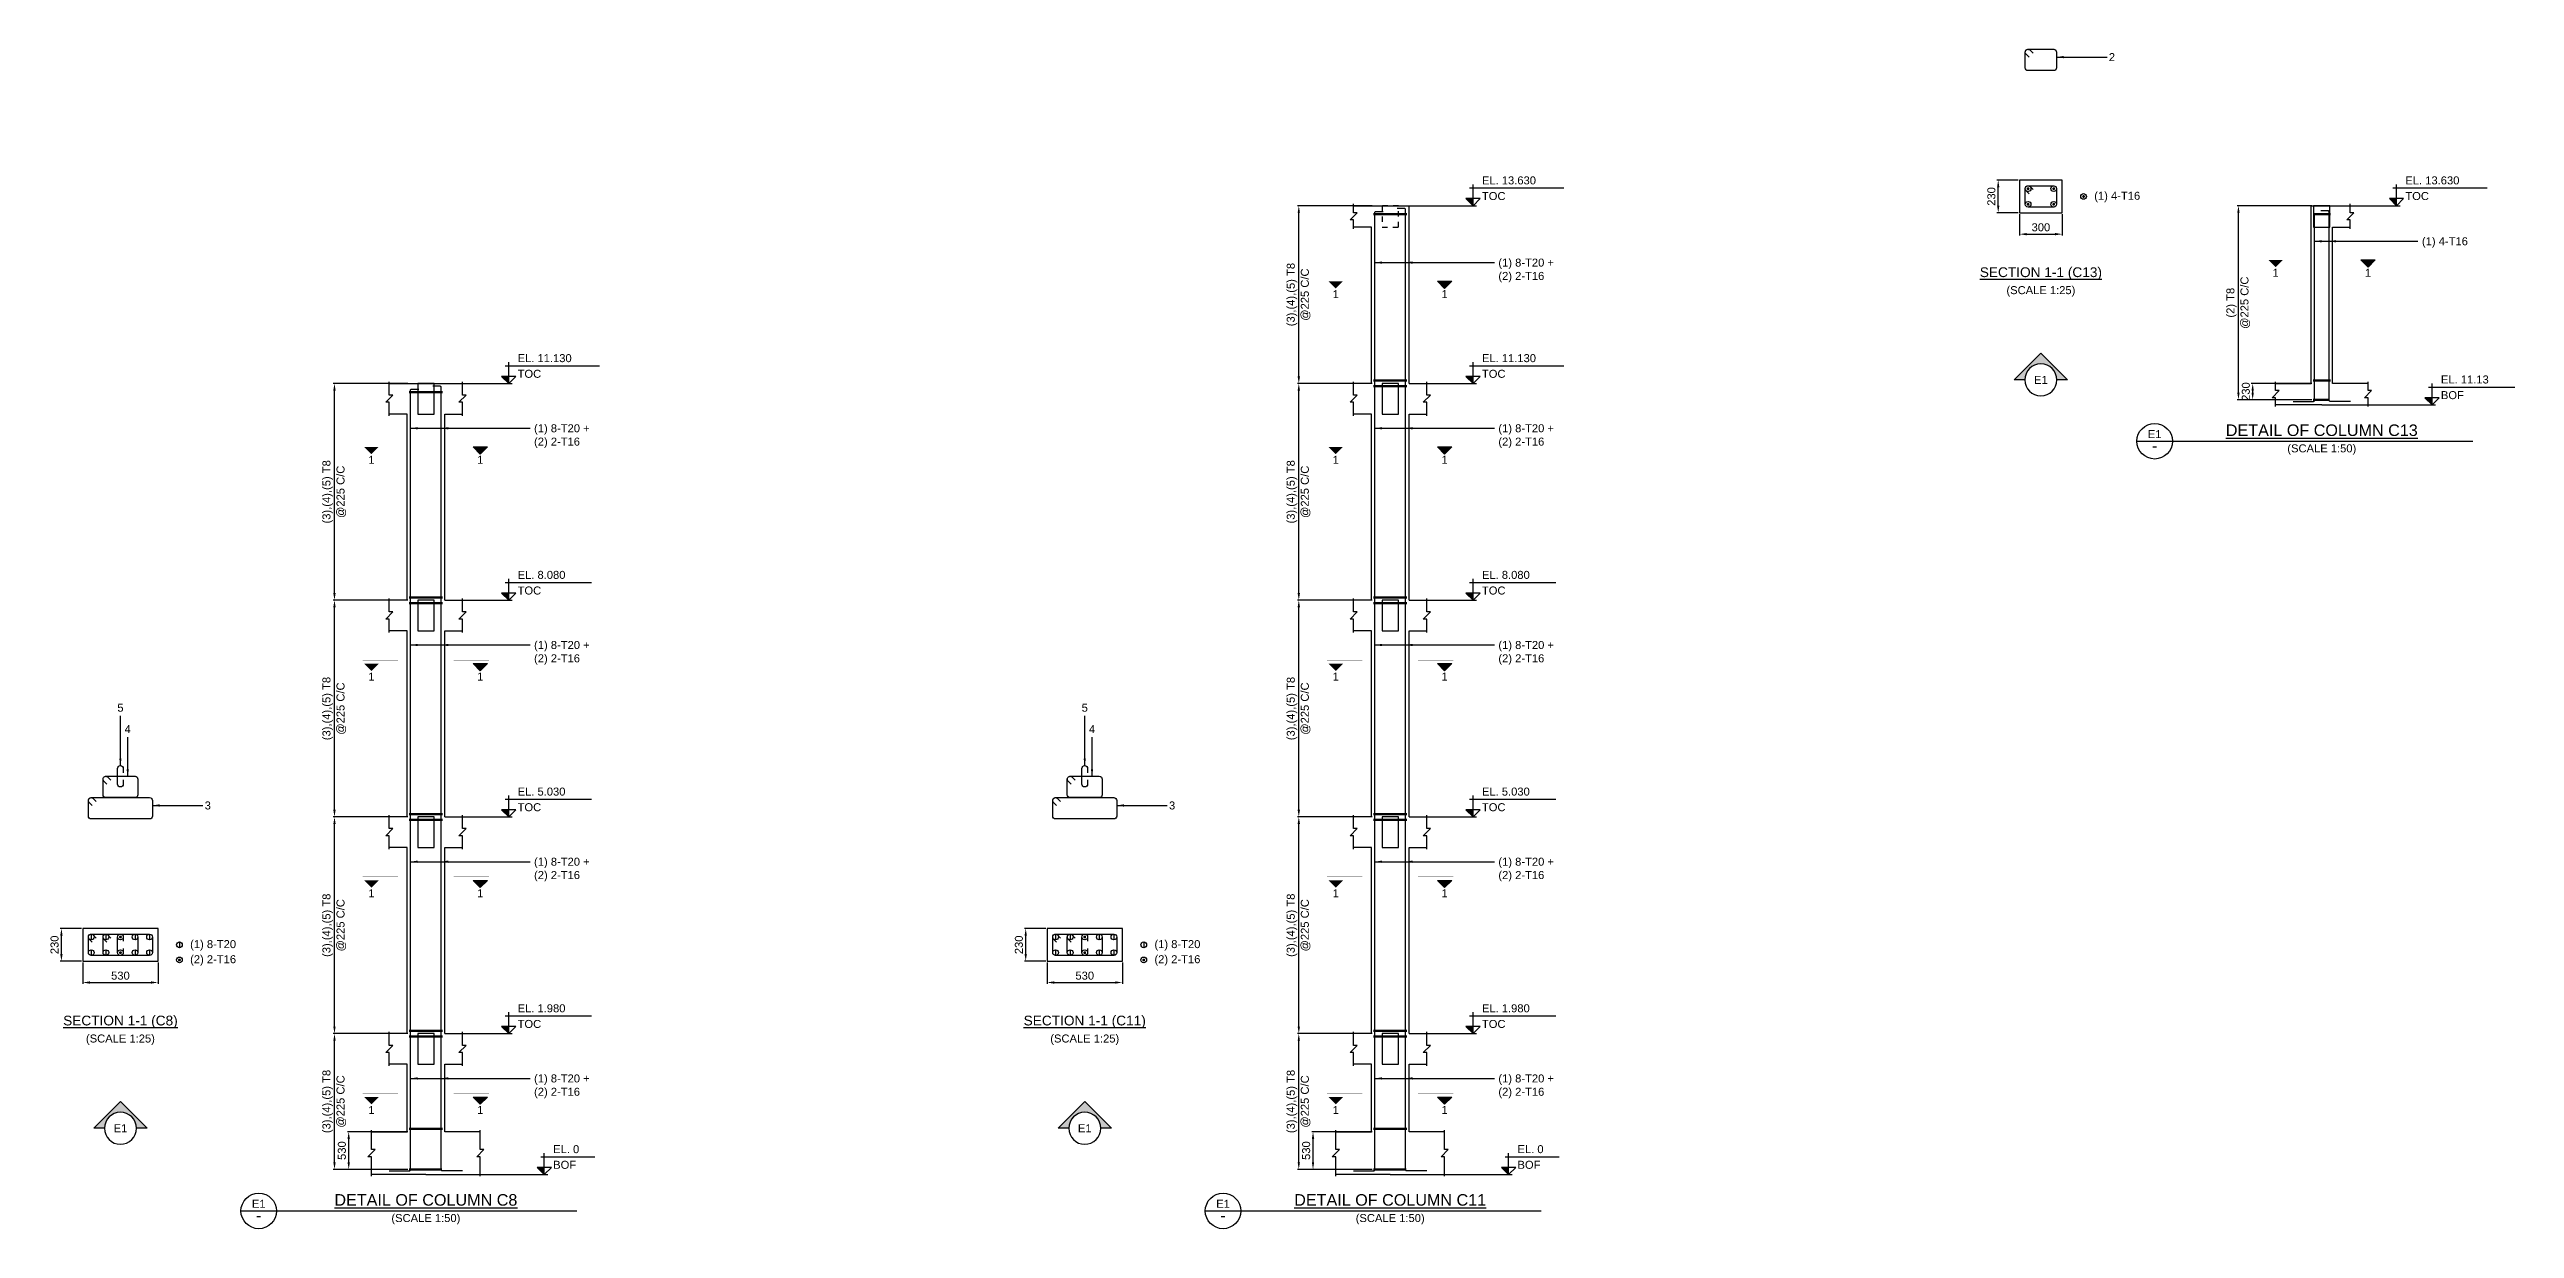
# Model space of a CAD drawing. Header units: inches. Extents: x 16530 to 164465, y -1525 to 36650.
# Drawn here: x 16530 to 85865, y -1525 to 31650 of the extents above; entities that cross this region are included whole.
import ezdxf
from ezdxf.enums import TextEntityAlignment as Align

# ---------------------------------------------------------------- set-up
doc = ezdxf.new("R2010")
doc.units = ezdxf.units.IN
doc.header["$MEASUREMENT"] = 0
doc.linetypes.add('SCHidden', pattern=[1000, 500, -500])
for name, color, linetype in [('colSectionMarkLayer', 5, 'Continuous'), ('Concrete Line', 2, 'Continuous'), ('Dim', 31, 'Continuous'), ('Hatch', 25, 'Continuous'), ('Labels', 4, 'Continuous'), ('Link', 225, 'Continuous'), ('Reinforcement', 130, 'Continuous'), ('Text', 31, 'Continuous'), ('Text_Scale', 31, 'Continuous')]:
    doc.layers.add(name, color=color, linetype=linetype)
doc.styles.add('SC-BBS1', font='SansSerif')
doc.styles.get("Standard").update_dxf_attribs({"font": 'txt.shx'})
doc.dimstyles.new('ColumnSch', dxfattribs={"dimtxt": 225, "dimasz": 200, "dimexe": 38, "dimexo": 38, "dimgap": 80, "dimtad": 1, "dimtoh": 1, "dimdec": 0, "dimzin": 0, "dimdsep": 46, "dimtxsty": 'SC-BBS1', "dimcen": 0.09, "dimclrd": 8, "dimclre": 8, "dimclrt": 31, "dimadec": 0, "dimazin": 0, "dimtfac": 1, "dimtdec": 0, "dimtix": 1, "dimtofl": 0, "dimtmove": 0, "dimatfit": 3, "dimfxl": 1, "dimtolj": 1, "dimtzin": 0, "dimarcsym": 0})
doc.dimstyles.get("Standard").update_dxf_attribs({"dimtxt": 0.18, "dimasz": 200, "dimexe": 0.18, "dimexo": 0.0625, "dimgap": 0.09, "dimtad": 0, "dimtih": 1, "dimtoh": 1, "dimdec": 4, "dimzin": 0, "dimdsep": 46, "dimtxsty": 'Standard', "dimcen": 0.09, "dimadec": 0, "dimazin": 0, "dimtfac": 1, "dimtdec": 4, "dimtofl": 0, "dimtmove": 0, "dimatfit": 3, "dimfxl": 1, "dimtolj": 1, "dimtzin": 0, "dimarcsym": 0})

# ---------------------------------------------------------------- blocks, each defined once
blk = doc.blocks.new('*D0')
at = {"color": 8, "linetype": 'ByBlock', "lineweight": -2}
for p, q in [((26612, 3962), (24512, 3962)), ((24550, 344), (24550, 3762)), ((26612, 144), (24512, 144))]:
    blk.add_line(p, q, dxfattribs=at)
at = {"color": 8}
for points in [[(24550, 3962), (24583, 3762), (24517, 3762)], [(24550, 144), (24517, 344), (24583, 344)]]:
    blk.add_solid(points, dxfattribs=at)
at = {"layer": 'DEFPOINTS', "color": 31}
for p in [(26650, 3962), (24550, 144), (26650, 144)]:
    blk.add_point(p, dxfattribs=at)
at = {"color": 31, "char_height": 225, "attachment_point": 5, "rotation": 90, "style": 'SC-BBS1'}
for s, insert in [('\\A1;(3),(4),(5) T8', (24358, 2053)), ('\\A1;@225 C/C', (24742, 2053))]:
    blk.add_mtext(s, dxfattribs=dict(at, insert=insert))
blk = doc.blocks.new('*D1')
at = {"color": 8, "linetype": 'ByBlock', "lineweight": -2}
for p, q in [((26612, 1200), (24912, 1200)), ((24950, 344), (24950, 1000)), ((26612, 144), (24912, 144))]:
    blk.add_line(p, q, dxfattribs=at)
at = {"color": 8}
for points in [[(24950, 1200), (24983, 1000), (24917, 1000)], [(24950, 144), (24917, 344), (24983, 344)]]:
    blk.add_solid(points, dxfattribs=at)
at = {"layer": 'DEFPOINTS', "color": 31}
for p in [(26650, 1200), (24950, 144), (26650, 144)]:
    blk.add_point(p, dxfattribs=at)
at = {"color": 31, "insert": (24758, 672), "char_height": 225, "attachment_point": 5, "rotation": 90, "style": 'SC-BBS1'}
blk.add_mtext('\\A1;530', dxfattribs=at)
blk = doc.blocks.new('*D2')
at = {"color": 8, "linetype": 'ByBlock', "lineweight": -2}
for p, q in [((26612, 10058), (24512, 10058)), ((24550, 4162), (24550, 9858)), ((26612, 3962), (24512, 3962))]:
    blk.add_line(p, q, dxfattribs=at)
at = {"color": 8}
for points in [[(24550, 10058), (24583, 9858), (24517, 9858)], [(24550, 3962), (24517, 4162), (24583, 4162)]]:
    blk.add_solid(points, dxfattribs=at)
at = {"layer": 'DEFPOINTS', "color": 31}
for p in [(26650, 10058), (24550, 3962), (26650, 3962)]:
    blk.add_point(p, dxfattribs=at)
at = {"color": 31, "char_height": 225, "attachment_point": 5, "rotation": 90, "style": 'SC-BBS1'}
for s, insert in [('\\A1;(3),(4),(5) T8', (24358, 7010)), ('\\A1;@225 C/C', (24742, 7010))]:
    blk.add_mtext(s, dxfattribs=dict(at, insert=insert))
blk = doc.blocks.new('*D3')
at = {"color": 8, "linetype": 'ByBlock', "lineweight": -2}
for p, q in [((26612, 16154), (24512, 16154)), ((24550, 10258), (24550, 15954)), ((26612, 10058), (24512, 10058))]:
    blk.add_line(p, q, dxfattribs=at)
at = {"color": 8}
for points in [[(24550, 16154), (24583, 15954), (24517, 15954)], [(24550, 10058), (24517, 10258), (24583, 10258)]]:
    blk.add_solid(points, dxfattribs=at)
at = {"layer": 'DEFPOINTS', "color": 31}
for p in [(26650, 16154), (24550, 10058), (26650, 10058)]:
    blk.add_point(p, dxfattribs=at)
at = {"color": 31, "char_height": 225, "attachment_point": 5, "rotation": 90, "style": 'SC-BBS1'}
for s, insert in [('\\A1;(3),(4),(5) T8', (24358, 13106)), ('\\A1;@225 C/C', (24742, 13106))]:
    blk.add_mtext(s, dxfattribs=dict(at, insert=insert))
blk = doc.blocks.new('*D4')
at = {"color": 8, "linetype": 'ByBlock', "lineweight": -2}
for p, q in [((26612, 22250), (24512, 22250)), ((24550, 16354), (24550, 22050)), ((26612, 16154), (24512, 16154))]:
    blk.add_line(p, q, dxfattribs=at)
at = {"color": 8}
for points in [[(24550, 22250), (24583, 22050), (24517, 22050)], [(24550, 16154), (24517, 16354), (24583, 16354)]]:
    blk.add_solid(points, dxfattribs=at)
at = {"layer": 'DEFPOINTS', "color": 31}
for p in [(26650, 22250), (24550, 16154), (26650, 16154)]:
    blk.add_point(p, dxfattribs=at)
at = {"color": 31, "char_height": 225, "attachment_point": 5, "rotation": 90, "style": 'SC-BBS1'}
for s, insert in [('\\A1;(3),(4),(5) T8', (24358, 19202)), ('\\A1;@225 C/C', (24742, 19202))]:
    blk.add_mtext(s, dxfattribs=dict(at, insert=insert))
blk = doc.blocks.new('*D5')
at = {"color": 8, "linetype": 'ByBlock', "lineweight": -2}
for p, q in [((17470, 5962), (17470, 5362)), ((19590, 5962), (19590, 5362)), ((17670, 5400), (19390, 5400))]:
    blk.add_line(p, q, dxfattribs=at)
at = {"color": 8}
for points in [[(17470, 5400), (17670, 5433), (17670, 5367)], [(19590, 5400), (19390, 5367), (19390, 5433)]]:
    blk.add_solid(points, dxfattribs=at)
at = {"layer": 'DEFPOINTS', "color": 31}
for p in [(17470, 6000), (19590, 6000), (17470, 5400)]:
    blk.add_point(p, dxfattribs=at)
at = {"color": 31, "insert": (18530, 5592), "char_height": 225, "attachment_point": 5, "style": 'SC-BBS1'}
blk.add_mtext('\\A1;530', dxfattribs=at)
blk = doc.blocks.new('*D6')
at = {"color": 8, "linetype": 'ByBlock', "lineweight": -2}
for p, q in [((17432, 6920), (16832, 6920)), ((16870, 6200), (16870, 6720)), ((17432, 6000), (16832, 6000))]:
    blk.add_line(p, q, dxfattribs=at)
at = {"color": 8}
for points in [[(16870, 6920), (16903, 6720), (16837, 6720)], [(16870, 6000), (16837, 6200), (16903, 6200)]]:
    blk.add_solid(points, dxfattribs=at)
at = {"layer": 'DEFPOINTS', "color": 31}
for p in [(17470, 6920), (16870, 6000), (17470, 6000)]:
    blk.add_point(p, dxfattribs=at)
at = {"color": 31, "insert": (16678, 6460), "char_height": 225, "attachment_point": 5, "rotation": 90, "style": 'SC-BBS1'}
blk.add_mtext('\\A1;230', dxfattribs=at)
blk = doc.blocks.new('*D7')
at = {"color": 8, "linetype": 'ByBlock', "lineweight": -2}
for p, q in [((53732, 3962), (51632, 3962)), ((51670, 344), (51670, 3762)), ((53732, 144), (51632, 144))]:
    blk.add_line(p, q, dxfattribs=at)
at = {"color": 8}
for points in [[(51670, 3962), (51703, 3762), (51637, 3762)], [(51670, 144), (51637, 344), (51703, 344)]]:
    blk.add_solid(points, dxfattribs=at)
at = {"layer": 'DEFPOINTS', "color": 31}
for p in [(53770, 3962), (51670, 144), (53770, 144)]:
    blk.add_point(p, dxfattribs=at)
at = {"color": 31, "char_height": 225, "attachment_point": 5, "rotation": 90, "style": 'SC-BBS1'}
for s, insert in [('\\A1;(3),(4),(5) T8', (51478, 2053)), ('\\A1;@225 C/C', (51862, 2053))]:
    blk.add_mtext(s, dxfattribs=dict(at, insert=insert))
blk = doc.blocks.new('*D8')
at = {"color": 8, "linetype": 'ByBlock', "lineweight": -2}
for p, q in [((53732, 1200), (52032, 1200)), ((52070, 344), (52070, 1000)), ((53732, 144), (52032, 144))]:
    blk.add_line(p, q, dxfattribs=at)
at = {"color": 8}
for points in [[(52070, 1200), (52103, 1000), (52037, 1000)], [(52070, 144), (52037, 344), (52103, 344)]]:
    blk.add_solid(points, dxfattribs=at)
at = {"layer": 'DEFPOINTS', "color": 31}
for p in [(53770, 1200), (52070, 144), (53770, 144)]:
    blk.add_point(p, dxfattribs=at)
at = {"color": 31, "insert": (51878, 672), "char_height": 225, "attachment_point": 5, "rotation": 90, "style": 'SC-BBS1'}
blk.add_mtext('\\A1;530', dxfattribs=at)
blk = doc.blocks.new('*D9')
at = {"color": 8, "linetype": 'ByBlock', "lineweight": -2}
for p, q in [((53732, 10058), (51632, 10058)), ((51670, 4162), (51670, 9858)), ((53732, 3962), (51632, 3962))]:
    blk.add_line(p, q, dxfattribs=at)
at = {"color": 8}
for points in [[(51670, 10058), (51703, 9858), (51637, 9858)], [(51670, 3962), (51637, 4162), (51703, 4162)]]:
    blk.add_solid(points, dxfattribs=at)
at = {"layer": 'DEFPOINTS', "color": 31}
for p in [(53770, 10058), (51670, 3962), (53770, 3962)]:
    blk.add_point(p, dxfattribs=at)
at = {"color": 31, "char_height": 225, "attachment_point": 5, "rotation": 90, "style": 'SC-BBS1'}
for s, insert in [('\\A1;(3),(4),(5) T8', (51478, 7010)), ('\\A1;@225 C/C', (51862, 7010))]:
    blk.add_mtext(s, dxfattribs=dict(at, insert=insert))
blk = doc.blocks.new('*D10')
at = {"color": 8, "linetype": 'ByBlock', "lineweight": -2}
for p, q in [((53732, 16154), (51632, 16154)), ((51670, 10258), (51670, 15954)), ((53732, 10058), (51632, 10058))]:
    blk.add_line(p, q, dxfattribs=at)
at = {"color": 8}
for points in [[(51670, 16154), (51703, 15954), (51637, 15954)], [(51670, 10058), (51637, 10258), (51703, 10258)]]:
    blk.add_solid(points, dxfattribs=at)
at = {"layer": 'DEFPOINTS', "color": 31}
for p in [(53770, 16154), (51670, 10058), (53770, 10058)]:
    blk.add_point(p, dxfattribs=at)
at = {"color": 31, "char_height": 225, "attachment_point": 5, "rotation": 90, "style": 'SC-BBS1'}
for s, insert in [('\\A1;(3),(4),(5) T8', (51478, 13106)), ('\\A1;@225 C/C', (51862, 13106))]:
    blk.add_mtext(s, dxfattribs=dict(at, insert=insert))
blk = doc.blocks.new('*D11')
at = {"color": 8, "linetype": 'ByBlock', "lineweight": -2}
for p, q in [((53732, 22250), (51632, 22250)), ((51670, 16354), (51670, 22050)), ((53732, 16154), (51632, 16154))]:
    blk.add_line(p, q, dxfattribs=at)
at = {"color": 8}
for points in [[(51670, 22250), (51703, 22050), (51637, 22050)], [(51670, 16154), (51637, 16354), (51703, 16354)]]:
    blk.add_solid(points, dxfattribs=at)
at = {"layer": 'DEFPOINTS', "color": 31}
for p in [(53770, 22250), (51670, 16154), (53770, 16154)]:
    blk.add_point(p, dxfattribs=at)
at = {"color": 31, "char_height": 225, "attachment_point": 5, "rotation": 90, "style": 'SC-BBS1'}
for s, insert in [('\\A1;(3),(4),(5) T8', (51478, 19202)), ('\\A1;@225 C/C', (51862, 19202))]:
    blk.add_mtext(s, dxfattribs=dict(at, insert=insert))
blk = doc.blocks.new('*D12')
at = {"color": 8, "linetype": 'ByBlock', "lineweight": -2}
for p, q in [((53732, 27250), (51632, 27250)), ((51670, 22450), (51670, 27050)), ((53732, 22250), (51632, 22250))]:
    blk.add_line(p, q, dxfattribs=at)
at = {"color": 8}
for points in [[(51670, 27250), (51703, 27050), (51637, 27050)], [(51670, 22250), (51637, 22450), (51703, 22450)]]:
    blk.add_solid(points, dxfattribs=at)
at = {"layer": 'DEFPOINTS', "color": 31}
for p in [(53770, 27250), (51670, 22250), (53770, 22250)]:
    blk.add_point(p, dxfattribs=at)
at = {"color": 31, "char_height": 225, "attachment_point": 5, "rotation": 90, "style": 'SC-BBS1'}
for s, insert in [('\\A1;(3),(4),(5) T8', (51478, 24750)), ('\\A1;@225 C/C', (51862, 24750))]:
    blk.add_mtext(s, dxfattribs=dict(at, insert=insert))
blk = doc.blocks.new('*D13')
at = {"color": 8, "linetype": 'ByBlock', "lineweight": -2}
for p, q in [((44590, 5962), (44590, 5362)), ((46710, 5962), (46710, 5362)), ((44790, 5400), (46510, 5400))]:
    blk.add_line(p, q, dxfattribs=at)
at = {"color": 8}
for points in [[(44590, 5400), (44790, 5433), (44790, 5367)], [(46710, 5400), (46510, 5367), (46510, 5433)]]:
    blk.add_solid(points, dxfattribs=at)
at = {"layer": 'DEFPOINTS', "color": 31}
for p in [(44590, 6000), (46710, 6000), (44590, 5400)]:
    blk.add_point(p, dxfattribs=at)
at = {"color": 31, "insert": (45650, 5592), "char_height": 225, "attachment_point": 5, "style": 'SC-BBS1'}
blk.add_mtext('\\A1;530', dxfattribs=at)
blk = doc.blocks.new('*D14')
at = {"color": 8, "linetype": 'ByBlock', "lineweight": -2}
for p, q in [((44552, 6920), (43952, 6920)), ((43990, 6200), (43990, 6720)), ((44552, 6000), (43952, 6000))]:
    blk.add_line(p, q, dxfattribs=at)
at = {"color": 8}
for points in [[(43990, 6920), (44023, 6720), (43957, 6720)], [(43990, 6000), (43957, 6200), (44023, 6200)]]:
    blk.add_solid(points, dxfattribs=at)
at = {"layer": 'DEFPOINTS', "color": 31}
for p in [(44590, 6920), (43990, 6000), (44590, 6000)]:
    blk.add_point(p, dxfattribs=at)
at = {"color": 31, "insert": (43798, 6460), "char_height": 225, "attachment_point": 5, "rotation": 90, "style": 'SC-BBS1'}
blk.add_mtext('\\A1;230', dxfattribs=at)
blk = doc.blocks.new('*D15')
at = {"color": 8, "linetype": 'ByBlock', "lineweight": -2}
for p, q in [((80158, 27250), (78058, 27250)), ((78096, 21994), (78096, 27050)), ((80158, 21794), (78058, 21794))]:
    blk.add_line(p, q, dxfattribs=at)
at = {"color": 8}
for points in [[(78096, 27250), (78129, 27050), (78063, 27050)], [(78096, 21794), (78063, 21994), (78129, 21994)]]:
    blk.add_solid(points, dxfattribs=at)
at = {"layer": 'DEFPOINTS', "color": 31}
for p in [(80196, 27250), (78096, 21794), (80196, 21794)]:
    blk.add_point(p, dxfattribs=at)
at = {"color": 31, "char_height": 225, "attachment_point": 5, "rotation": 90, "style": 'SC-BBS1'}
for s, insert in [('\\A1;@225 C/C', (78288, 24522)), ('\\A1;(2) T8', (77904, 24522))]:
    blk.add_mtext(s, dxfattribs=dict(at, insert=insert))
blk = doc.blocks.new('*D16')
at = {"color": 8, "linetype": 'ByBlock', "lineweight": -2}
for p, q in [((80158, 22250), (78458, 22250)), ((80158, 21794), (78458, 21794)), ((78496, 21994), (78496, 22050))]:
    blk.add_line(p, q, dxfattribs=at)
at = {"color": 8}
for points in [[(78496, 22250), (78529, 22050), (78463, 22050)], [(78496, 21794), (78463, 21994), (78529, 21994)]]:
    blk.add_solid(points, dxfattribs=at)
at = {"layer": 'DEFPOINTS', "color": 31}
for p in [(80196, 22250), (78496, 21794), (80196, 21794)]:
    blk.add_point(p, dxfattribs=at)
at = {"color": 31, "insert": (78304, 22022), "char_height": 225, "attachment_point": 5, "rotation": 90, "style": 'SC-BBS1'}
blk.add_mtext('\\A1;230', dxfattribs=at)
blk = doc.blocks.new('*D17')
at = {"color": 8, "linetype": 'ByBlock', "lineweight": -2}
for p, q in [((71940, 27012), (71940, 26412)), ((72140, 26450), (72940, 26450)), ((73140, 27012), (73140, 26412))]:
    blk.add_line(p, q, dxfattribs=at)
at = {"color": 8}
for points in [[(71940, 26450), (72140, 26483), (72140, 26417)], [(73140, 26450), (72940, 26417), (72940, 26483)]]:
    blk.add_solid(points, dxfattribs=at)
at = {"layer": 'DEFPOINTS', "color": 31}
for p in [(71940, 27050), (73140, 27050), (71940, 26450)]:
    blk.add_point(p, dxfattribs=at)
at = {"color": 31, "insert": (72540, 26642), "char_height": 225, "attachment_point": 5, "style": 'SC-BBS1'}
blk.add_mtext('\\A1;300', dxfattribs=at)
blk = doc.blocks.new('*D18')
at = {"color": 8, "linetype": 'ByBlock', "lineweight": -2}
for p, q in [((71902, 27970), (71302, 27970)), ((71340, 27250), (71340, 27770)), ((71902, 27050), (71302, 27050))]:
    blk.add_line(p, q, dxfattribs=at)
at = {"color": 8}
for points in [[(71340, 27970), (71373, 27770), (71307, 27770)], [(71340, 27050), (71307, 27250), (71373, 27250)]]:
    blk.add_solid(points, dxfattribs=at)
at = {"layer": 'DEFPOINTS', "color": 31}
for p in [(71940, 27970), (71340, 27050), (71940, 27050)]:
    blk.add_point(p, dxfattribs=at)
at = {"color": 31, "insert": (71148, 27510), "char_height": 225, "attachment_point": 5, "rotation": 90, "style": 'SC-BBS1'}
blk.add_mtext('\\A1;230', dxfattribs=at)

msp = doc.modelspace()

# ---------------------------------------------------------------- hatches: boundary and pattern name
at = {"layer": 'Hatch'}
for points in [[(56570, 27250), (56570, 27450), (56370, 27450)], [(82540, 27250), (82540, 27450), (82340, 27450)], [(78940, 25725), (79140, 25525), (79340, 25725), (78940, 25725)], [(81940, 25725), (81740, 25525), (81540, 25725), (81940, 25725)], [(52510, 25125), (52710, 24925), (52910, 25125), (52510, 25125)], [(55970, 25125), (55770, 24925), (55570, 25125), (55970, 25125)], [(29450, 22250), (29450, 22450), (29250, 22450)], [(56570, 22250), (56570, 22450), (56370, 22450)], [(83540, 21650), (83540, 21850), (83340, 21850)], [(25390, 20465), (25590, 20265), (25790, 20465), (25390, 20465)], [(28850, 20465), (28650, 20265), (28450, 20465), (28850, 20465)], [(52510, 20465), (52710, 20265), (52910, 20465), (52510, 20465)], [(55970, 20465), (55770, 20265), (55570, 20465), (55970, 20465)], [(29450, 16154), (29450, 16354), (29250, 16354)], [(56570, 16154), (56570, 16354), (56370, 16354)], [(25390, 14369), (25590, 14169), (25790, 14369), (25390, 14369)], [(28850, 14369), (28650, 14169), (28450, 14369), (28850, 14369)], [(52510, 14369), (52710, 14169), (52910, 14369), (52510, 14369)], [(55970, 14369), (55770, 14169), (55570, 14369), (55970, 14369)], [(29450, 10058), (29450, 10258), (29250, 10258)], [(56570, 10058), (56570, 10258), (56370, 10258)], [(25390, 8273), (25590, 8073), (25790, 8273), (25390, 8273)], [(28850, 8273), (28650, 8073), (28450, 8273), (28850, 8273)], [(52510, 8273), (52710, 8073), (52910, 8273), (52510, 8273)], [(55970, 8273), (55770, 8073), (55570, 8273), (55970, 8273)], [(29450, 3962), (29450, 4162), (29250, 4162)], [(56570, 3962), (56570, 4162), (56370, 4162)], [(25390, 2177), (25590, 1977), (25790, 2177), (25390, 2177)], [(28850, 2177), (28650, 1977), (28450, 2177), (28850, 2177)], [(52510, 2177), (52710, 1977), (52910, 2177), (52510, 2177)], [(55970, 2177), (55770, 1977), (55570, 2177), (55970, 2177)], [(30450, 0), (30450, 200), (30250, 200)], [(57570, 0), (57570, 200), (57370, 200)]]:
    msp.add_hatch(color=256, dxfattribs=at).paths.add_polyline_path(points, flags=0)
h = msp.add_hatch(color=256, dxfattribs=at)
edge = h.paths.add_edge_path(flags=16)
edge.add_line((72090, 22350), (71790, 22350))
edge.add_line((71790, 22350), (72540, 23100))
edge.add_line((72540, 23100), (73290, 22350))
edge.add_line((73290, 22350), (72990, 22350))
edge.add_arc((72540, 22350), 450, 0, 180)
h = msp.add_hatch(color=256, dxfattribs=at)
edge = h.paths.add_edge_path(flags=16)
edge.add_line((18080, 1300), (17780, 1300))
edge.add_line((17780, 1300), (18530, 2050))
edge.add_line((18530, 2050), (19280, 1300))
edge.add_line((19280, 1300), (18980, 1300))
edge.add_arc((18530, 1300), 450, 0, 180)
h = msp.add_hatch(color=256, dxfattribs=at)
edge = h.paths.add_edge_path(flags=16)
edge.add_line((45200, 1300), (44900, 1300))
edge.add_line((44900, 1300), (45650, 2050))
edge.add_line((45650, 2050), (46400, 1300))
edge.add_line((46400, 1300), (46100, 1300))
edge.add_arc((45650, 1300), 450, 0, 180)

# ---------------------------------------------------------------- linework, layer by layer
at = {"lineweight": 50}
for p, q in [((53770, 27010), (54710, 27010)), ((80196, 27010), (80684, 27010)), ((53770, 22330), (54710, 22330)), ((80196, 22330), (80684, 22330)), ((26650, 22010), (27590, 22010)), ((53770, 22170), (54710, 22170)), ((80196, 21794), (80660, 21794)), ((26650, 16234), (27590, 16234)), ((26650, 16074), (27590, 16074)), ((53770, 16234), (54710, 16234)), ((53770, 16074), (54710, 16074)), ((26650, 10138), (27590, 10138)), ((26650, 9978), (27590, 9978)), ((53770, 10138), (54710, 10138)), ((53770, 9978), (54710, 9978)), ((26650, 4042), (27590, 4042)), ((26650, 3882), (27590, 3882)), ((53770, 4042), (54710, 4042)), ((53770, 3882), (54710, 3882)), ((26650, 1280), (27590, 1280)), ((53770, 1280), (54710, 1280)), ((26650, 144), (27570, 144)), ((53770, 144), (54690, 144))]:
    msp.add_line(p, q, dxfattribs=at)
at = {"layer": 'colSectionMarkLayer'}
for p, q in [((56470, 27750), (59120, 27750)), ((56570, 27250), (56570, 27850)), ((82440, 27750), (85090, 27750)), ((82540, 27250), (82540, 27850)), ((54770, 27250), (56670, 27250)), ((80740, 27250), (82640, 27250)), ((27650, 22250), (29550, 22250)), ((29350, 22750), (32000, 22750)), ((29450, 22250), (29450, 22850)), ((54770, 22250), (56670, 22250)), ((56470, 22750), (59120, 22750)), ((56570, 22250), (56570, 22850)), ((83540, 21650), (83540, 22250)), ((81740, 21650), (83640, 21650)), ((83440, 22150), (85865, 22150)), ((75240, 20625), (84690, 20625)), ((29350, 16654), (31775, 16654)), ((29450, 16154), (29450, 16754)), ((56470, 16654), (58895, 16654)), ((56570, 16154), (56570, 16754)), ((27650, 16154), (29550, 16154)), ((54770, 16154), (56670, 16154)), ((29350, 10558), (31775, 10558)), ((29450, 10058), (29450, 10658)), ((56470, 10558), (58895, 10558)), ((56570, 10058), (56570, 10658)), ((27650, 10058), (29550, 10058)), ((54770, 10058), (56670, 10058)), ((29350, 4462), (31775, 4462)), ((29450, 3962), (29450, 4562)), ((56470, 4462), (58895, 4462)), ((56570, 3962), (56570, 4562)), ((27650, 3962), (29550, 3962)), ((54770, 3962), (56670, 3962)), ((28650, 0), (30550, 0)), ((30350, 500), (31875, 500)), ((30450, 0), (30450, 600)), ((55770, 0), (57670, 0)), ((57470, 500), (58995, 500)), ((57570, 0), (57570, 600)), ((21920, -1025), (31370, -1025)), ((49040, -1025), (58490, -1025))]:
    msp.add_line(p, q, dxfattribs=at)
for points in [[(56570, 27250), (56770, 27450), (56370, 27450)], [(82540, 27250), (82740, 27450), (82340, 27450)], [(29450, 22250), (29650, 22450), (29250, 22450)], [(56570, 22250), (56770, 22450), (56370, 22450)], [(83540, 21650), (83740, 21850), (83340, 21850)], [(29450, 16154), (29650, 16354), (29250, 16354)], [(56570, 16154), (56770, 16354), (56370, 16354)], [(29450, 10058), (29650, 10258), (29250, 10258)], [(56570, 10058), (56770, 10258), (56370, 10258)], [(29450, 3962), (29650, 4162), (29250, 4162)], [(56570, 3962), (56770, 4162), (56370, 4162)], [(30450, 0), (30650, 200), (30250, 200)], [(57570, 0), (57770, 200), (57370, 200)]]:
    msp.add_lwpolyline(points, close=True, dxfattribs=at)
at = {"layer": 'colSectionMarkLayer', "const_width": 5}
for points in [[(79890, 25825), (78890, 25825)], [(78940, 25725), (79140, 25525), (79340, 25725), (78940, 25725)], [(80990, 25825), (81990, 25825)], [(53460, 25225), (52460, 25225)], [(52510, 25125), (52710, 24925), (52910, 25125), (52510, 25125)], [(55020, 25225), (56020, 25225)], [(26340, 20565), (25340, 20565)], [(25390, 20465), (25590, 20265), (25790, 20465), (25390, 20465)], [(27900, 20565), (28900, 20565)], [(53460, 20565), (52460, 20565)], [(52510, 20465), (52710, 20265), (52910, 20465), (52510, 20465)], [(55020, 20565), (56020, 20565)], [(26340, 14469), (25340, 14469)], [(25390, 14369), (25590, 14169), (25790, 14369), (25390, 14369)], [(27900, 14469), (28900, 14469)], [(53460, 14469), (52460, 14469)], [(52510, 14369), (52710, 14169), (52910, 14369), (52510, 14369)], [(55020, 14469), (56020, 14469)], [(26340, 8373), (25340, 8373)], [(27900, 8373), (28900, 8373)], [(53460, 8373), (52460, 8373)], [(55020, 8373), (56020, 8373)], [(25390, 8273), (25590, 8073), (25790, 8273), (25390, 8273)], [(52510, 8273), (52710, 8073), (52910, 8273), (52510, 8273)], [(26340, 2277), (25340, 2277)], [(25390, 2177), (25590, 1977), (25790, 2177), (25390, 2177)], [(27900, 2277), (28900, 2277)], [(53460, 2277), (52460, 2277)], [(52510, 2177), (52710, 1977), (52910, 2177), (52510, 2177)], [(55020, 2277), (56020, 2277)]]:
    msp.add_lwpolyline(points, dxfattribs=at)
at = {"layer": 'colSectionMarkLayer'}
for points in [[(81940, 25725), (81740, 25525), (81540, 25725), (81940, 25725)], [(55970, 25125), (55770, 24925), (55570, 25125), (55970, 25125)], [(28850, 20465), (28650, 20265), (28450, 20465), (28850, 20465)], [(55970, 20465), (55770, 20265), (55570, 20465), (55970, 20465)], [(28850, 14369), (28650, 14169), (28450, 14369), (28850, 14369)], [(55970, 14369), (55770, 14169), (55570, 14369), (55970, 14369)], [(28850, 8273), (28650, 8073), (28450, 8273), (28850, 8273)], [(55970, 8273), (55770, 8073), (55570, 8273), (55970, 8273)], [(28850, 2177), (28650, 1977), (28450, 2177), (28850, 2177)], [(55970, 2177), (55770, 1977), (55570, 2177), (55970, 2177)]]:
    msp.add_lwpolyline(points, dxfattribs=at)
for points in [[(72090, 22350), (71790, 22350), (72540, 23100), (73290, 22350), (72990, 22350, 1), (72090, 22350, 1), (72990, 22350)], [(18080, 1300), (17780, 1300), (18530, 2050), (19280, 1300), (18980, 1300, 1), (18080, 1300, 1), (18980, 1300)], [(45200, 1300), (44900, 1300), (45650, 2050), (46400, 1300), (46100, 1300, 1), (45200, 1300, 1), (46100, 1300)]]:
    msp.add_lwpolyline(points, format="xyb", dxfattribs=at)
for centre in [(75740, 20625), (22420, -1025), (49540, -1025)]:
    msp.add_circle(centre, 500, dxfattribs=at)
at = {"layer": 'Concrete Line'}
for p, q in [((53210, 27250), (54770, 27250)), ((54770, 22250), (54770, 27250)), ((80140, 22250), (80140, 27250)), ((80140, 27250), (81240, 27250)), ((53710, 26650), (53210, 26650)), ((53710, 22250), (53710, 26650)), ((80740, 22250), (80740, 26650)), ((80740, 26650), (81240, 26650)), ((26090, 22250), (28150, 22250)), ((53710, 22250), (53210, 22250)), ((53710, 22250), (53710, 22250)), ((53710, 22250), (53710, 22250)), ((54770, 22250), (54770, 22250)), ((54770, 22250), (54770, 22250)), ((54770, 22250), (55270, 22250)), ((79140, 22250), (80140, 22250)), ((81740, 22250), (80740, 22250)), ((81740, 22250), (80740, 22250)), ((80440, 21650), (79140, 21650)), ((80440, 21650), (81740, 21650)), ((26590, 21390), (26090, 21390)), ((26590, 16154), (26590, 21390)), ((27650, 16154), (27650, 21390)), ((27650, 21390), (28150, 21390)), ((53710, 21390), (53210, 21390)), ((53710, 16154), (53710, 21390)), ((54770, 16154), (54770, 21390)), ((54770, 21390), (55270, 21390)), ((26590, 16154), (26090, 16154)), ((26590, 16154), (26590, 16154)), ((26590, 16154), (26590, 16154)), ((27650, 16154), (27650, 16154)), ((27650, 16154), (27650, 16154)), ((27650, 16154), (28150, 16154)), ((53710, 16154), (53210, 16154)), ((53710, 16154), (53710, 16154)), ((53710, 16154), (53710, 16154)), ((54770, 16154), (54770, 16154)), ((54770, 16154), (54770, 16154)), ((54770, 16154), (55270, 16154)), ((26590, 15294), (26090, 15294)), ((26590, 10058), (26590, 15294)), ((27650, 10058), (27650, 15294)), ((27650, 15294), (28150, 15294)), ((53710, 15294), (53210, 15294)), ((53710, 10058), (53710, 15294)), ((54770, 10058), (54770, 15294)), ((54770, 15294), (55270, 15294)), ((26590, 10058), (26090, 10058)), ((26590, 10058), (26590, 10058)), ((26590, 10058), (26590, 10058)), ((27650, 10058), (27650, 10058)), ((27650, 10058), (27650, 10058)), ((27650, 10058), (28150, 10058)), ((53710, 10058), (53210, 10058)), ((53710, 10058), (53710, 10058)), ((53710, 10058), (53710, 10058)), ((54770, 10058), (54770, 10058)), ((54770, 10058), (54770, 10058)), ((54770, 10058), (55270, 10058)), ((26590, 9198), (26090, 9198)), ((26590, 3962), (26590, 9198)), ((27650, 3962), (27650, 9198)), ((27650, 9198), (28150, 9198)), ((53710, 9198), (53210, 9198)), ((53710, 3962), (53710, 9198)), ((54770, 3962), (54770, 9198)), ((54770, 9198), (55270, 9198)), ((26590, 3962), (26090, 3962)), ((26590, 3962), (26590, 3962)), ((26590, 3962), (26590, 3962)), ((27650, 3962), (27650, 3962)), ((27650, 3962), (27650, 3962)), ((27650, 3962), (28150, 3962)), ((53710, 3962), (53210, 3962)), ((53710, 3962), (53710, 3962)), ((53710, 3962), (53710, 3962)), ((54770, 3962), (54770, 3962)), ((54770, 3962), (54770, 3962)), ((54770, 3962), (55270, 3962)), ((26590, 3102), (26090, 3102)), ((26590, 1200), (26590, 3102)), ((27650, 1200), (27650, 3102)), ((27650, 3102), (28150, 3102)), ((53710, 3102), (53210, 3102)), ((53710, 1200), (53710, 3102)), ((54770, 1200), (54770, 3102)), ((54770, 3102), (55270, 3102)), ((25590, 1200), (26590, 1200)), ((28650, 1200), (27650, 1200)), ((28650, 1200), (27650, 1200)), ((52710, 1200), (53710, 1200)), ((55770, 1200), (54770, 1200)), ((55770, 1200), (54770, 1200)), ((27120, 0), (25590, 0)), ((27120, 0), (28650, 0)), ((54240, 0), (52710, 0)), ((54240, 0), (55770, 0))]:
    msp.add_line(p, q, dxfattribs=at)
for points in [[(71940, 27050), (73140, 27050), (73140, 27050), (73140, 27970), (73140, 27970), (71940, 27970), (71940, 27970), (71940, 27050)], [(80210, 27250), (80210, 26650), (80670, 26650), (80670, 27250)], [(26890, 22250), (26890, 21390), (27350, 21390), (27350, 22250)], [(54010, 22250), (54010, 21390), (54470, 21390), (54470, 22250)], [(26890, 16154), (26890, 15294), (27350, 15294), (27350, 16154)], [(54010, 16154), (54010, 15294), (54470, 15294), (54470, 16154)], [(26890, 10058), (26890, 9198), (27350, 9198), (27350, 10058)], [(54010, 10058), (54010, 9198), (54470, 9198), (54470, 10058)], [(17470, 6000), (19590, 6000), (19590, 6000), (19590, 6920), (19590, 6920), (17470, 6920), (17470, 6920), (17470, 6000)], [(44590, 6000), (46710, 6000), (46710, 6000), (46710, 6920), (46710, 6920), (44590, 6920), (44590, 6920), (44590, 6000)], [(26890, 3962), (26890, 3102), (27350, 3102), (27350, 3962)], [(54010, 3962), (54010, 3102), (54470, 3102), (54470, 3962)]]:
    msp.add_lwpolyline(points, close=True, dxfattribs=at)
for points in [[(53210, 26600), (53210, 26850), (53110, 26850), (53310, 27050), (53210, 27050), (53210, 27300)], [(81240, 26600), (81240, 26850), (81140, 26850), (81340, 27050), (81240, 27050), (81240, 27300)], [(26090, 21340), (26090, 21720), (25990, 21720), (26190, 21920), (26090, 21920), (26090, 22300)], [(28150, 21340), (28150, 21720), (28050, 21720), (28250, 21920), (28150, 21920), (28150, 22300)], [(53210, 21340), (53210, 21720), (53110, 21720), (53310, 21920), (53210, 21920), (53210, 22300)], [(55270, 21340), (55270, 21720), (55170, 21720), (55370, 21920), (55270, 21920), (55270, 22300)], [(79140, 21600), (79140, 21850), (79040, 21850), (79240, 22050), (79140, 22050), (79140, 22300)], [(81740, 21600), (81740, 21850), (81640, 21850), (81840, 22050), (81740, 22050), (81740, 22300)], [(26090, 15244), (26090, 15624), (25990, 15624), (26190, 15824), (26090, 15824), (26090, 16204)], [(28150, 15244), (28150, 15624), (28050, 15624), (28250, 15824), (28150, 15824), (28150, 16204)], [(53210, 15244), (53210, 15624), (53110, 15624), (53310, 15824), (53210, 15824), (53210, 16204)], [(55270, 15244), (55270, 15624), (55170, 15624), (55370, 15824), (55270, 15824), (55270, 16204)], [(26090, 9148), (26090, 9528), (25990, 9528), (26190, 9728), (26090, 9728), (26090, 10108)], [(28150, 9148), (28150, 9528), (28050, 9528), (28250, 9728), (28150, 9728), (28150, 10108)], [(53210, 9148), (53210, 9528), (53110, 9528), (53310, 9728), (53210, 9728), (53210, 10108)], [(55270, 9148), (55270, 9528), (55170, 9528), (55370, 9728), (55270, 9728), (55270, 10108)], [(26090, 3052), (26090, 3432), (25990, 3432), (26190, 3632), (26090, 3632), (26090, 4012)], [(28150, 3052), (28150, 3432), (28050, 3432), (28250, 3632), (28150, 3632), (28150, 4012)], [(53210, 3052), (53210, 3432), (53110, 3432), (53310, 3632), (53210, 3632), (53210, 4012)], [(55270, 3052), (55270, 3432), (55170, 3432), (55370, 3632), (55270, 3632), (55270, 4012)], [(25590, -50), (25590, 500), (25490, 500), (25690, 700), (25590, 700), (25590, 1250)], [(28650, -50), (28650, 500), (28550, 500), (28750, 700), (28650, 700), (28650, 1250)], [(52710, -50), (52710, 500), (52610, 500), (52810, 700), (52710, 700), (52710, 1250)], [(55770, -50), (55770, 500), (55670, 500), (55870, 700), (55770, 700), (55770, 1250)]]:
    msp.add_lwpolyline(points, dxfattribs=at)
at = {"layer": 'Concrete Line', "linetype": 'SCHidden', "ltscale": 0.3}
for points in [[(54010, 27250), (54010, 26650), (54470, 26650), (54470, 27250)], [(26890, 22250), (26890, 21390), (27350, 21390), (27350, 22250)], [(54010, 22250), (54010, 21390), (54470, 21390), (54470, 22250)], [(26890, 16154), (26890, 15294), (27350, 15294), (27350, 16154)], [(54010, 16154), (54010, 15294), (54470, 15294), (54470, 16154)], [(26890, 10058), (26890, 9198), (27350, 9198), (27350, 10058)], [(54010, 10058), (54010, 9198), (54470, 9198), (54470, 10058)], [(26890, 3962), (26890, 3102), (27350, 3102), (27350, 3962)], [(54010, 3962), (54010, 3102), (54470, 3102), (54470, 3962)]]:
    msp.add_lwpolyline(points, close=True, dxfattribs=at)
at = {"layer": 'Link'}
for points in [[(72208.3, 31428.6), (72123.4, 31513.4, -0.668178), (72180, 31650), (72900, 31650, -0.4142136), (72980, 31570), (72980, 31130, -0.4142136), (72900, 31050), (72180, 31050, -0.4142136), (72100, 31130), (72100, 31570, -0.6681793), (72236.6, 31626.6), (72321.4, 31541.7)], [(72208.3, 27588.6), (72123.4, 27673.4, -0.668178), (72180, 27810), (72900, 27810, -0.4142136), (72980, 27730), (72980, 27290, -0.4142136), (72900, 27210), (72180, 27210, -0.4142136), (72100, 27290), (72100, 27730, -0.6681793), (72236.6, 27786.6), (72321.4, 27701.7)], [(18148.3, 10978.6), (18063.4, 11063.4, -0.668178), (18120, 11200), (18940, 11200, -0.4142136), (19020, 11120), (19020, 10680, -0.4142136), (18940, 10600), (18120, 10600, -0.4142136), (18040, 10680), (18040, 11120, -0.6681793), (18176.6, 11176.6), (18261.4, 11091.7)], [(18610, 11100), (18610, 10980, -1), (18450, 10980), (18450, 11420, -1), (18610, 11420), (18610, 11300)], [(45268.3, 10978.6), (45183.4, 11063.4, -0.668178), (45240, 11200), (46060, 11200, -0.4142136), (46140, 11120), (46140, 10680, -0.4142136), (46060, 10600), (45240, 10600, -0.4142136), (45160, 10680), (45160, 11120, -0.6681793), (45296.6, 11176.6), (45381.4, 11091.7)], [(45730, 11100), (45730, 10980, -1), (45570, 10980), (45570, 11420, -1), (45730, 11420), (45730, 11300)], [(17738.3, 10378.6), (17653.4, 10463.4, -0.668178), (17710, 10600), (19350, 10600, -0.4142136), (19430, 10520), (19430, 10080, -0.4142136), (19350, 10000), (17710, 10000, -0.4142136), (17630, 10080), (17630, 10520, -0.6681793), (17766.6, 10576.6), (17851.4, 10491.7)], [(44858.3, 10378.6), (44773.4, 10463.4, -0.668178), (44830, 10600), (46470, 10600, -0.4142136), (46550, 10520), (46550, 10080, -0.4142136), (46470, 10000), (44830, 10000, -0.4142136), (44750, 10080), (44750, 10520, -0.6681793), (44886.6, 10576.6), (44971.4, 10491.7)], [(17738.3, 6538.6), (17653.4, 6623.4, -0.668178), (17710, 6760), (19350, 6760, -0.4142136), (19430, 6680), (19430, 6240, -0.4142136), (19350, 6160), (17710, 6160, -0.4142136), (17630, 6240), (17630, 6680, -0.6681793), (17766.6, 6736.6), (17851.4, 6651.7)], [(18148.3, 6538.6), (18063.4, 6623.4, -0.668178), (18120, 6760), (18940, 6760, -0.4142136), (19020, 6680), (19020, 6240, -0.4142136), (18940, 6160), (18120, 6160, -0.4142136), (18040, 6240), (18040, 6680, -0.6681793), (18176.6, 6736.6), (18261.4, 6651.7)], [(18610, 6360), (18610, 6240, -1), (18450, 6240), (18450, 6680, -1), (18610, 6680), (18610, 6560)], [(44858.3, 6538.6), (44773.4, 6623.4, -0.668178), (44830, 6760), (46470, 6760, -0.4142136), (46550, 6680), (46550, 6240, -0.4142136), (46470, 6160), (44830, 6160, -0.4142136), (44750, 6240), (44750, 6680, -0.6681793), (44886.6, 6736.6), (44971.4, 6651.7)], [(45268.3, 6538.6), (45183.4, 6623.4, -0.668178), (45240, 6760), (46060, 6760, -0.4142136), (46140, 6680), (46140, 6240, -0.4142136), (46060, 6160), (45240, 6160, -0.4142136), (45160, 6240), (45160, 6680, -0.6681793), (45296.6, 6736.6), (45381.4, 6651.7)], [(45730, 6360), (45730, 6240, -1), (45570, 6240), (45570, 6680, -1), (45730, 6680), (45730, 6560)]]:
    msp.add_lwpolyline(points, format="xyb", dxfattribs=at)
at = {"layer": 'Reinforcement', "color": 130, "const_width": 40}
for points in [[(72160, 27730, 1), (72200, 27730, 1)], [(72880, 27730, 1), (72920, 27730, 1)], [(72160, 27290, 1), (72200, 27290, 1)], [(72880, 27290, 1), (72920, 27290, 1)], [(73720, 27510, 1), (73760, 27510, 1)], [(18510, 6680, 1), (18550, 6680, 1)], [(18510, 6240, 1), (18550, 6240, 1)], [(45630, 6680, 1), (45670, 6680, 1)], [(45630, 6240, 1), (45670, 6240, 1)], [(20170, 6035, 1), (20210, 6035, 1)], [(47290, 6035, 1), (47330, 6035, 1)]]:
    msp.add_lwpolyline(points, format="xyb", close=True, dxfattribs=at)
at = {"layer": 'Reinforcement', "lineweight": 25}
for points in [[(53810, 22290), (53810, 24450), (53810, 24990), (53810, 27060, -0.4142136), (53840, 27090), (54040, 27090)], [(54670, 24450), (54670, 26178), (54670, 26718), (54670, 27140, 0.4142136), (54640, 27170), (54440, 27170)], [(81244, 21746), (80674, 21746, -0.4142136), (80644, 21776), (80644, 27076, 0.4142136), (80614, 27106), (80414, 27106)], [(79636, 21746), (80206, 21746, 0.4142136), (80236, 21776), (80236, 26996, -0.4142136), (80266, 27026), (80466, 27026)], [(26690, 16612), (26690, 18772), (26690, 19312), (26690, 22060, -0.4142136), (26720, 22090), (26920, 22090)], [(27550, 18772), (27550, 20500), (27550, 21040), (27550, 22140, 0.4142136), (27520, 22170), (27320, 22170)], [(28150, 100), (27580, 100, -0.4142136), (27550, 130), (27550, 8308)], [(55270, 100), (54700, 100, -0.4142136), (54670, 130), (54670, 8308)], [(26090, 100), (26660, 100, 0.4142136), (26690, 130), (26690, 6580)], [(53210, 100), (53780, 100, 0.4142136), (53810, 130), (53810, 6580)]]:
    msp.add_lwpolyline(points, format="xyb", dxfattribs=at)
for points in [[(54670, 18772), (54670, 20500), (54670, 21040), (54670, 26178)], [(53810, 16612), (53810, 18772), (53810, 19312), (53810, 24450)], [(27550, 12676), (27550, 14404), (27550, 14944), (27550, 20500)], [(54670, 12676), (54670, 14404), (54670, 14944), (54670, 20500)], [(26690, 10516), (26690, 12676), (26690, 13216), (26690, 18772)], [(53810, 10516), (53810, 12676), (53810, 13216), (53810, 18772)], [(27550, 6580), (27550, 8308), (27550, 8848), (27550, 14404)], [(54670, 6580), (54670, 8308), (54670, 8848), (54670, 14404)], [(26690, 4420), (26690, 6580), (26690, 7120), (26690, 12676)], [(53810, 4420), (53810, 6580), (53810, 7120), (53810, 12676)]]:
    msp.add_lwpolyline(points, dxfattribs=at)
at = {"layer": 'Reinforcement', "color": 130}
for points in [[(17710, 6760), (17710, 6600)], [(17710, 6320), (17710, 6160)], [(18120, 6760), (18120, 6600)], [(18120, 6320), (18120, 6160)], [(18940, 6760), (18940, 6600)], [(18940, 6320), (18940, 6160)], [(19350, 6760), (19350, 6600)], [(19350, 6320), (19350, 6160)], [(20190, 6540), (20190, 6380)], [(44830, 6760), (44830, 6600)], [(44830, 6320), (44830, 6160)], [(45240, 6760), (45240, 6600)], [(45240, 6320), (45240, 6160)], [(46060, 6760), (46060, 6600)], [(46060, 6320), (46060, 6160)], [(46470, 6760), (46470, 6600)], [(46470, 6320), (46470, 6160)], [(47310, 6540), (47310, 6380)]]:
    msp.add_lwpolyline(points, dxfattribs=at)
for centre in [(72180, 27730), (72900, 27730), (72180, 27290), (72900, 27290), (73740, 27510), (17710, 6680), (17710, 6240), (18120, 6680), (18120, 6240), (18530, 6680), (18530, 6240), (18940, 6680), (18940, 6240), (19350, 6680), (19350, 6240), (20190, 6460), (44830, 6680), (44830, 6240), (45240, 6680), (45240, 6240), (45650, 6680), (45650, 6240), (46060, 6680), (46060, 6240), (46470, 6680), (46470, 6240), (47310, 6460), (20190, 6035), (47310, 6035)]:
    msp.add_circle(centre, 80, dxfattribs=at)

# ---------------------------------------------------------------- texts
at = {"layer": 'colSectionMarkLayer', "style": 'SC-BBS1'}
for p in [(79140, 25475), (81740, 25475), (52710, 24875), (55770, 24875), (25590, 20215), (28650, 20215), (52710, 20215), (55770, 20215), (25590, 14119), (28650, 14119), (52710, 14119), (55770, 14119), (25590, 8023), (28650, 8023), (52710, 8023), (55770, 8023), (25590, 1927), (28650, 1927), (52710, 1927), (55770, 1927)]:
    msp.add_text('1', height=225, dxfattribs=at).set_placement(p, align=Align.TOP_CENTER)
at = {"layer": 'Labels', "style": 'SC-BBS1'}
for s, height, p in [('%%uSECTION 1-1 (C13)', 275, (72540, 25160)), ('E1', 225, (75740, 20645)), ('%%uDETAIL OF COLUMN C13', 325, (80440, 20675)), ('%%uSECTION 1-1 (C8)', 275, (18530, 4110)), ('%%uSECTION 1-1 (C11)', 275, (45650, 4110)), ('%%uDETAIL OF COLUMN C8', 325, (27120, -975)), ('%%uDETAIL OF COLUMN C11', 325, (54240, -975)), ('E1', 225, (22420, -1005)), ('E1', 225, (49540, -1005))]:
    msp.add_text(s, height=height, dxfattribs=at).set_placement(p, align=Align.BOTTOM_CENTER)
for s, height, p in [('E1', 225, (72540, 22350)), ('-', 325, (75740, 20500)), ('E1', 225, (18530, 1300)), ('E1', 225, (45650, 1300)), ('-', 325, (22420, -1150)), ('-', 325, (49540, -1150))]:
    msp.add_text(s, height=height, dxfattribs=at).set_placement(p, align=Align.MIDDLE_CENTER)
at = {"layer": 'Text', "style": 'SC-BBS1'}
for s, p in [('2', (74450, 31430)), ('(1) 4-T16', (74040, 27530)), ('3', (20900, 10380)), ('3', (48020, 10380)), ('(1) 8-T20', (20490, 6480)), ('(1) 8-T20', (47610, 6480)), ('(2) 2-T16', (20490, 6055)), ('(2) 2-T16', (47610, 6055))]:
    msp.add_text(s, height=225, dxfattribs=at).set_placement(p, align=Align.MIDDLE_LEFT)
for s, p in [('EL. 13.630', (56820, 27850)), ('EL. 13.630', (82790, 27850)), ('TOC', (56820, 27410)), ('TOC', (82790, 27410)), ('EL. 11.130', (29700, 22850)), ('EL. 11.130', (56820, 22850)), ('TOC', (29700, 22410)), ('TOC', (56820, 22410)), ('EL. 11.13', (83790, 22250)), ('BOF', (83790, 21810)), ('EL. 8.080', (29700, 16754)), ('EL. 8.080', (56820, 16754)), ('TOC', (29700, 16314)), ('TOC', (56820, 16314)), ('TOC', (29700, 10218)), ('EL. 5.030', (29700, 10658)), ('TOC', (56820, 10218)), ('EL. 5.030', (56820, 10658)), ('TOC', (29700, 4122)), ('EL. 1.980', (29700, 4562)), ('TOC', (56820, 4122)), ('EL. 1.980', (56820, 4562)), ('EL. 0', (30700, 600)), ('EL. 0', (57820, 600)), ('BOF', (30700, 160)), ('BOF', (57820, 160))]:
    msp.add_text(s, height=225, dxfattribs=at).set_placement(p)
for s, p in [('(SCALE 1:25)', (72540, 24695)), ('5', (18530, 12950)), ('5', (45650, 12950)), ('4', (18735, 12350)), ('4', (45855, 12350)), ('(SCALE 1:25)', (18530, 3645)), ('(SCALE 1:25)', (45650, 3645))]:
    msp.add_text(s, height=225, dxfattribs=at).set_placement(p, align=Align.BOTTOM_CENTER)
at = {"layer": 'Text', "char_height": 225, "attachment_point": 1, "style": 'SC-BBS1'}
for s, insert in [('(1) 4-T16', (83256.5, 26362.5)), ('(1) 8-T20 + \\P(2) 2-T16', (57282.5, 25762.5)), ('(1) 8-T20 + \\P(2) 2-T16', (30162.5, 21102.5)), ('(1) 8-T20 + \\P(2) 2-T16', (57282.5, 21102.5)), ('(1) 8-T20 + \\P(2) 2-T16', (30162.5, 15006.5)), ('(1) 8-T20 + \\P(2) 2-T16', (57282.5, 15006.5)), ('(1) 8-T20 + \\P(2) 2-T16', (30162.5, 8910.5)), ('(1) 8-T20 + \\P(2) 2-T16', (57282.5, 8910.5)), ('(1) 8-T20 + \\P(2) 2-T16', (30162.5, 2814.5)), ('(1) 8-T20 + \\P(2) 2-T16', (57282.5, 2814.5))]:
    msp.add_mtext(s, dxfattribs=dict(at, insert=insert))
at = {"layer": 'Text_Scale', "style": 'SC-BBS1'}
for p in [(80440, 20245), (27120, -1405), (54240, -1405)]:
    msp.add_text('(SCALE 1:50)', height=225, dxfattribs=at).set_placement(p, align=Align.BOTTOM_CENTER)

# ---------------------------------------------------------------- dimensions: what is measured, and where the dimension line sits
at = {"layer": 'Dim'}
for p1, p2, distance, text, picture, middle in [((71940, 27050), (71940, 27970), 600, '230', '*D18', (71340, 27510)), ((71940, 27050), (73140, 27050), -600, '300', '*D17', (72540, 26450)), ((17470, 6000), (17470, 6920), 600, '230', '*D6', (16870, 6460)), ((44590, 6000), (44590, 6920), 600, '230', '*D14', (43990, 6460)), ((17470, 6000), (19590, 6000), -600, '530', '*D5', (18530, 5400)), ((44590, 6000), (46710, 6000), -600, '530', '*D13', (45650, 5400))]:
    dim = msp.add_aligned_dim(p1=p1, p2=p2, distance=distance, text=text, dimstyle='ColumnSch', override={"dimtofl": 1}, dxfattribs=at)
    dim.commit()
    dim.dimension.update_dxf_attribs({"geometry": picture, "text_midpoint": middle})
at = {"layer": 'Dim', "lineweight": 50}
for p1, p2, distance, text, picture, middle in [((53770, 22250), (53770, 27250), 2100, '(3),(4),(5) T8\\X@225 C/C', '*D12', (51670, 24750)), ((80196, 21794), (80196, 27250), 2100, '(2) T8\\X@225 C/C', '*D15', (78096, 24522)), ((26650, 16154), (26650, 22250), 2100, '(3),(4),(5) T8\\X@225 C/C', '*D4', (24550, 19202)), ((53770, 16154), (53770, 22250), 2100, '(3),(4),(5) T8\\X@225 C/C', '*D11', (51670, 19202)), ((80196, 21794), (80196, 22250), 1700, '230', '*D16', (78496, 22022)), ((26650, 10058), (26650, 16154), 2100, '(3),(4),(5) T8\\X@225 C/C', '*D3', (24550, 13106)), ((53770, 10058), (53770, 16154), 2100, '(3),(4),(5) T8\\X@225 C/C', '*D10', (51670, 13106)), ((26650, 3962), (26650, 10058), 2100, '(3),(4),(5) T8\\X@225 C/C', '*D2', (24550, 7010)), ((53770, 3962), (53770, 10058), 2100, '(3),(4),(5) T8\\X@225 C/C', '*D9', (51670, 7010)), ((26650, 144), (26650, 3962), 2100, '(3),(4),(5) T8\\X@225 C/C', '*D0', (24550, 2053)), ((53770, 144), (53770, 3962), 2100, '(3),(4),(5) T8\\X@225 C/C', '*D7', (51670, 2053)), ((26650, 144), (26650, 1200), 1700, '530', '*D1', (24950, 672)), ((53770, 144), (53770, 1200), 1700, '530', '*D8', (52070, 672))]:
    dim = msp.add_aligned_dim(p1=p1, p2=p2, distance=distance, text=text, dimstyle='ColumnSch', dxfattribs=at)
    dim.commit()
    dim.dimension.update_dxf_attribs({"geometry": picture, "text_midpoint": middle})

# ---------------------------------------------------------------- leaders
at = {"layer": 'Dim', "color": 8}
for points in [[(72980, 31430), (74400, 31430)], [(53810, 25650), (57170, 25650)], [(54670, 25650), (57170, 25650)], [(80236, 26250), (83144, 26250)], [(80644, 26250), (83144, 26250)], [(26690, 20990), (30050, 20990)], [(27550, 20990), (30050, 20990)], [(53810, 20990), (57170, 20990)], [(54670, 20990), (57170, 20990)], [(26690, 14894), (30050, 14894)], [(27550, 14894), (30050, 14894)], [(53810, 14894), (57170, 14894)], [(54670, 14894), (57170, 14894)], [(18530, 11500), (18530, 12900)], [(45650, 11500), (45650, 12900)], [(18735, 11200), (18735, 12300)], [(45855, 11200), (45855, 12300)], [(19430, 10380), (20850, 10380)], [(46550, 10380), (47970, 10380)], [(26690, 8798), (30050, 8798)], [(27550, 8798), (30050, 8798)], [(53810, 8798), (57170, 8798)], [(54670, 8798), (57170, 8798)], [(26690, 2702), (30050, 2702)], [(27550, 2702), (30050, 2702)], [(53810, 2702), (57170, 2702)], [(54670, 2702), (57170, 2702)]]:
    msp.add_leader(points, dimstyle='Standard', dxfattribs=at)

doc.saveas('drawing.dxf')
